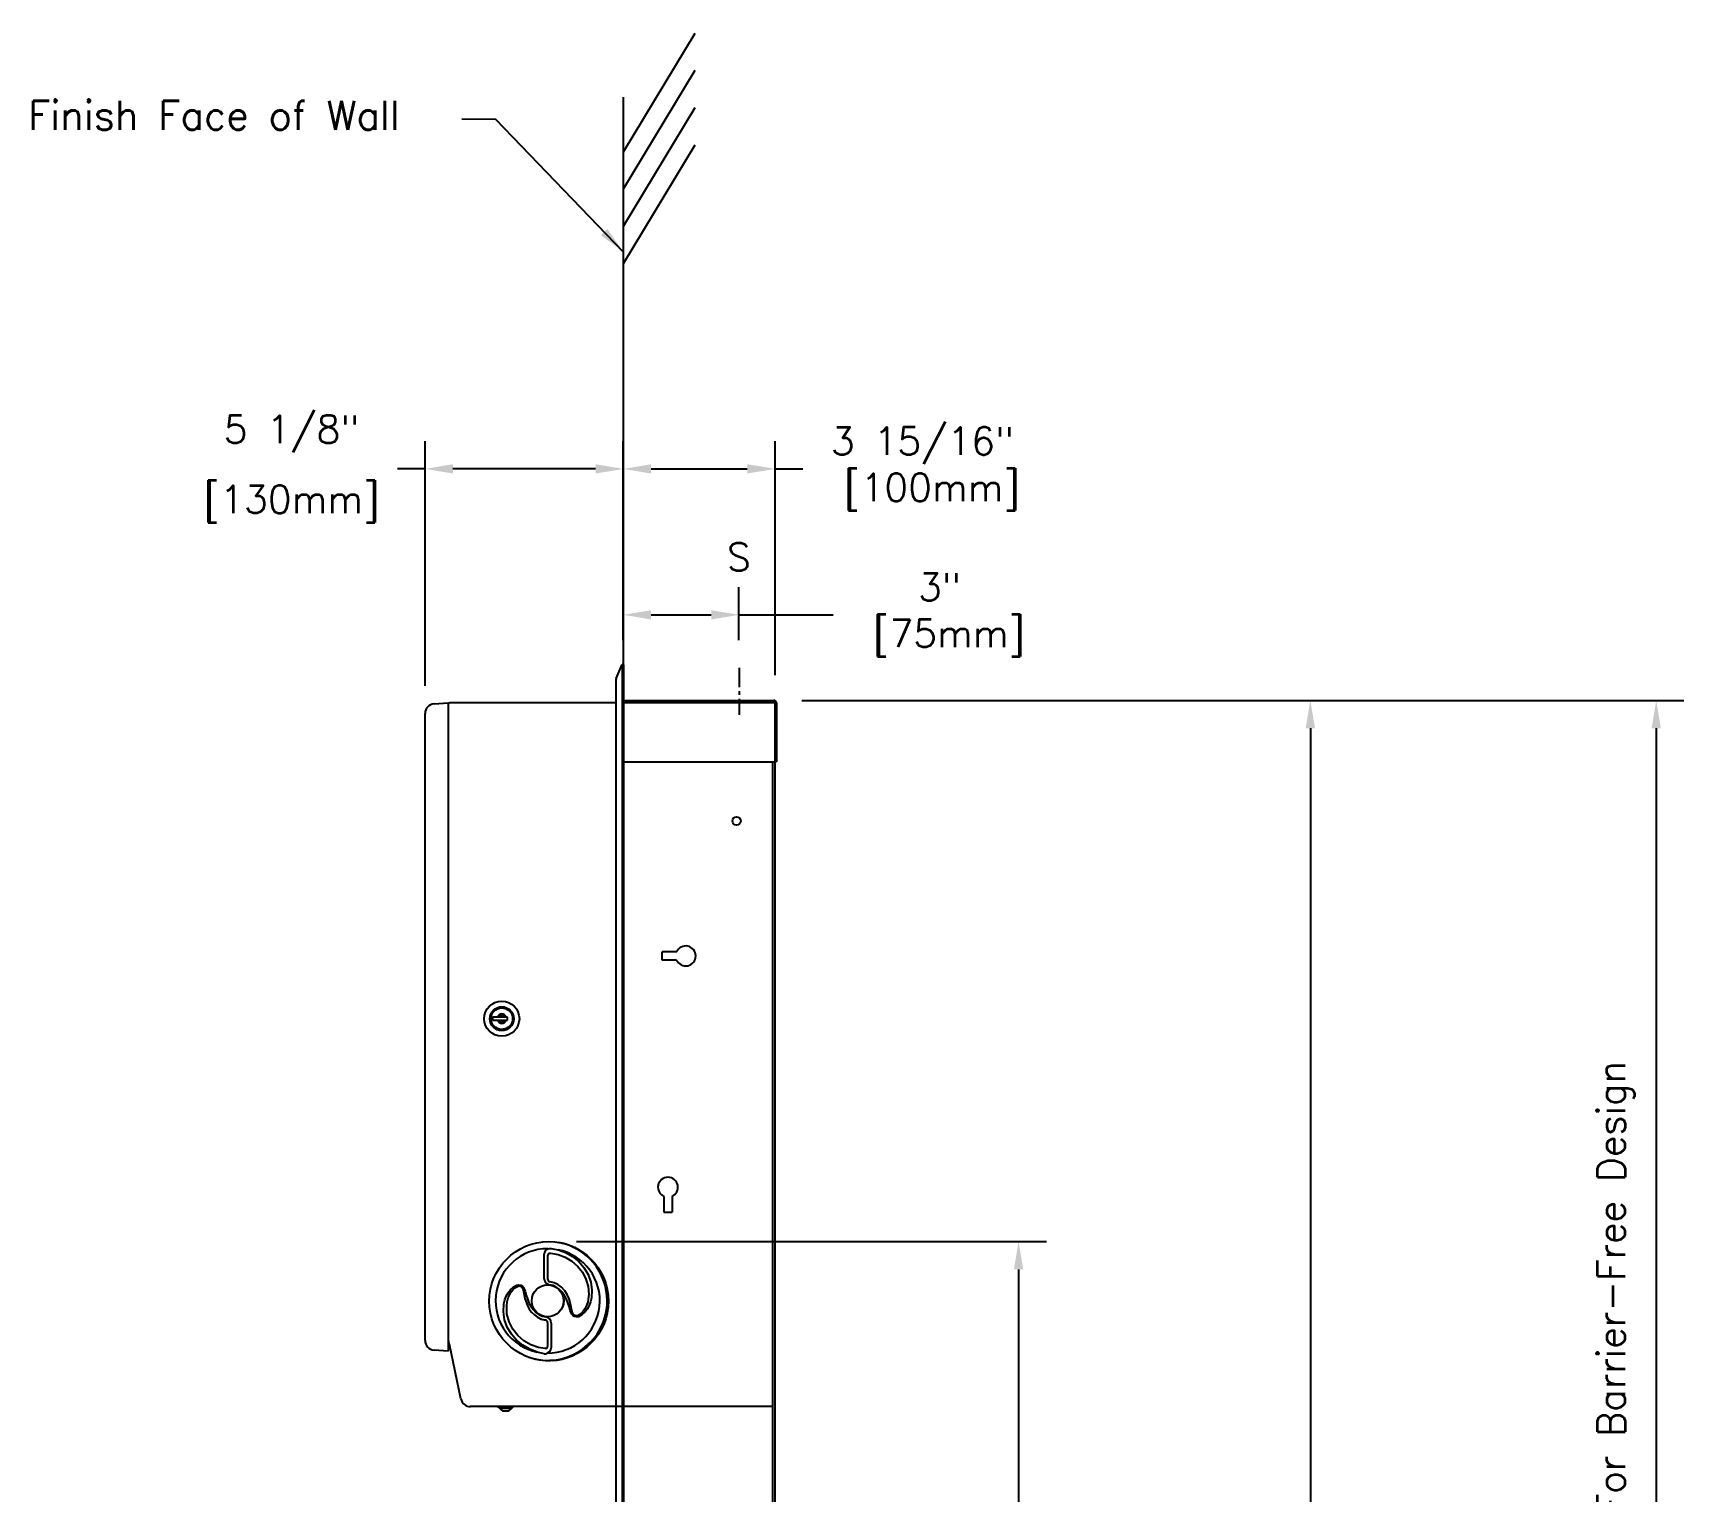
# Model space of a CAD drawing. Extents: x -16 to 69.2, y -29.7 to 56.4.
# Drawn here: x 25.26 to 68.08, y 18.55 to 56.38 of the extents above; entities that cross this region are included whole.
import ezdxf

# ---------------------------------------------------------------- set-up
doc = ezdxf.new("R2010")
doc.units = 0
doc.header["$MEASUREMENT"] = 0
doc.header["$PDSIZE"] = -1
doc.linetypes.add('CENTERX2', pattern=[0.8, 0.5, -0.1, 0.1, -0.1])
doc.layers.get('DEFPOINTS').update_dxf_attribs({"linetype": 'CONTINUOUS'})
doc.layers.add('OBJECT', color=4, linetype='CONTINUOUS')
doc.layers.add('OBJECT_DIM', color=1, linetype='CONTINUOUS')
doc.styles.get("Standard").update_dxf_attribs({"font": 'romans.shx'})
doc.dimstyles.get("Standard").update_dxf_attribs({"dimtxt": 0.72, "dimasz": 0.72, "dimexe": 0.72, "dimexo": 0.72, "dimgap": 0.36, "dimtad": 0, "dimtih": 1, "dimtoh": 1, "dimdec": 4, "dimzin": 0, "dimtxsty": 'STANDARD', "dimcen": 0.09, "dimazin": 3, "dimtfac": 1, "dimtdec": 4, "dimtofl": 0, "dimtmove": 0, "dimatfit": 3, "dimtolj": 1, "dimtzin": 0})

# ---------------------------------------------------------------- blocks, each defined once
blk = doc.blocks.new('*D8')
at = {"layer": 'DEFPOINTS', "color": 0, "linetype": 'CONTINUOUS'}
for p in [(44.507, 45.081), (40.572, 39.999), (44.507, 39.014)]:
    blk.add_point(p, dxfattribs=at)
at = {"layer": 'OBJECT_DIM', "color": 0, "linetype": 'CONTINUOUS'}
for p, q in [((40.572, 40.719), (40.572, 45.801)), ((44.507, 39.734), (44.507, 45.801)), ((41.292, 45.081), (43.787, 45.081)), ((44.507, 45.081), (45.227, 45.081))]:
    blk.add_line(p, q, dxfattribs=at)
for points in [[(41.292, 45.201), (41.292, 44.961), (40.572, 45.081)], [(43.787, 45.201), (43.787, 44.961), (44.507, 45.081)]]:
    blk.add_solid(points, dxfattribs=at)
at = {"layer": 'OBJECT_DIM', "color": 0, "linetype": 'CONTINUOUS', "insert": (48.329, 45.081), "char_height": 0.72, "attachment_point": 5}
blk.add_mtext('\\A1;3 15/16"\\P [100mm]', dxfattribs=at)
blk = doc.blocks.new('*D9')
at = {"layer": 'DEFPOINTS', "color": 0, "linetype": 'CONTINUOUS'}
for p in [(35.431, 45.081), (40.572, 39.918), (35.431, 38.737)]:
    blk.add_point(p, dxfattribs=at)
at = {"layer": 'OBJECT_DIM', "color": 0, "linetype": 'CONTINUOUS'}
for p, q in [((35.431, 39.457), (35.431, 45.801)), ((40.572, 40.638), (40.572, 45.801)), ((35.431, 45.081), (34.711, 45.081)), ((39.852, 45.081), (36.151, 45.081))]:
    blk.add_line(p, q, dxfattribs=at)
for points in [[(36.151, 45.201), (36.151, 44.961), (35.431, 45.081)], [(39.852, 45.201), (39.852, 44.961), (40.572, 45.081)]]:
    blk.add_solid(points, dxfattribs=at)
at = {"layer": 'OBJECT_DIM', "color": 0, "linetype": 'CONTINUOUS', "char_height": 0.72, "attachment_point": 5}
for s, insert in [('\\A1;5 1/8"', (31.968, 45.989)), ('\\A1;[130mm]', (31.968, 44.172))]:
    blk.add_mtext(s, dxfattribs=dict(at, insert=insert))
blk = doc.blocks.new('*D10')
at = {"layer": 'DEFPOINTS', "color": 0, "linetype": 'CONTINUOUS'}
for p in [(43.572, 41.295), (40.572, 39.999), (43.572, 39.918)]:
    blk.add_point(p, dxfattribs=at)
at = {"layer": 'OBJECT_DIM', "color": 0, "linetype": 'CONTINUOUS'}
for p, q in [((40.572, 40.719), (40.572, 42.015)), ((43.572, 40.638), (43.572, 42.015)), ((41.292, 41.295), (42.852, 41.295)), ((43.572, 41.295), (46.01, 41.295))]:
    blk.add_line(p, q, dxfattribs=at)
for points in [[(41.292, 41.415), (41.292, 41.175), (40.572, 41.295)], [(42.852, 41.415), (42.852, 41.175), (43.572, 41.295)]]:
    blk.add_solid(points, dxfattribs=at)
at = {"layer": 'OBJECT_DIM', "color": 0, "linetype": 'CONTINUOUS', "insert": (48.77, 41.295), "char_height": 0.72, "attachment_point": 5}
blk.add_mtext('\\A1;3"\\P [75mm]', dxfattribs=at)
blk = doc.blocks.new('*D11')
at = {"layer": 'DEFPOINTS', "color": 0, "linetype": 'CONTINUOUS'}
for p in [(44.48, 39.076), (44.48, -15.055), (58.39, -15.055)]:
    blk.add_point(p, dxfattribs=at)
at = {"layer": 'OBJECT_DIM', "color": 0, "linetype": 'CONTINUOUS'}
for p, q in [((45.2, 39.076), (59.11, 39.076)), ((58.39, 38.356), (58.39, 12.771)), ((58.39, -14.335), (58.39, 9.617)), ((45.2, -15.055), (59.11, -15.055))]:
    blk.add_line(p, q, dxfattribs=at)
for points in [[(58.27, 38.356), (58.51, 38.356), (58.39, 39.076)], [(58.27, -14.335), (58.51, -14.335), (58.39, -15.055)]]:
    blk.add_solid(points, dxfattribs=at)
at = {"layer": 'OBJECT_DIM', "color": 0, "linetype": 'CONTINUOUS', "insert": (58.39, 11.194), "char_height": 0.72, "attachment_point": 5}
blk.add_mtext('\\A1;54 1/8"\\P [1375mm]', dxfattribs=at)

msp = doc.modelspace()

# ---------------------------------------------------------------- linework, layer by layer
at = {"layer": 'OBJECT', "linetype": 'CONTINUOUS'}
for p, q in [((40.38966, 39.64833), (40.54276, 40.01119)), ((40.54276, 39.92769), (40.54276, 40.01119)), ((40.54276, 40.01119), (40.54276, 40.01119)), ((40.57225, 39.99927), (40.54276, 40.01119)), ((40.54276, 40.01119), (40.54276, 40.01119)), ((40.54276, 39.92769), (40.54278, 39.91794)), ((40.54278, 39.91794), (40.54276, 39.91462)), ((40.54276, 39.91462), (40.54276, -15.89423)), ((40.57225, 39.99927), (40.57225, 39.91794)), ((40.57225, 39.91794), (40.57225, -15.89756)), ((40.38475, 39.55126), (40.38475, 39.62406)), ((40.38475, -15.53087), (40.38475, 39.55126)), ((35.66306, 38.986), (36.0305, 39.01169)), ((36.0305, 39.01169), (36.0305, 38.7623)), ((40.38475, 39.01169), (36.0705, 39.01169)), ((40.57225, 39.07569), (44.47975, 39.07569)), ((44.50655, 39.01369), (40.57225, 39.01369)), ((44.50655, 37.48569), (44.50655, 39.01369)), ((44.50655, 39.01369), (44.50655, 39.01369)), ((44.50975, 39.01369), (44.50975, 37.48569)), ((44.54175, 39.01369), (44.50975, 39.01369)), ((44.54175, 39.01369), (44.54175, 37.48569)), ((35.4305, 22.47678), (35.4305, 38.73661)), ((36.0305, 38.7623), (36.0305, 22.45108)), ((44.50975, 38.07419), (44.50655, 38.07419)), ((40.57225, 37.48569), (44.50655, 37.48569)), ((44.44875, -13.46531), (44.44875, 37.48569)), ((44.54175, 37.48569), (44.50975, 37.48569)), ((44.50975, -13.46529), (44.50975, 37.48567)), ((41.57732, 32.34369), (41.57732, 32.55369)), ((41.9519, 32.55369), (41.57732, 32.55369)), ((41.93893, 32.55369), (41.9519, 32.55369)), ((41.9519, 32.34369), (41.57732, 32.34369)), ((41.9519, 32.34369), (41.93893, 32.34369)), ((37.1805, 30.86269), (37.1805, 30.78069)), ((37.30459, 30.86269), (37.1805, 30.86269)), ((37.34317, 30.86269), (37.30459, 30.86269)), ((37.49784, 30.86269), (37.34317, 30.86269)), ((37.53642, 30.86269), (37.49784, 30.86269)), ((37.5705, 30.86269), (37.53642, 30.86269)), ((37.5705, 30.78069), (37.5705, 30.86269)), ((37.1805, 30.78069), (37.30459, 30.78069)), ((37.30459, 30.78069), (37.34317, 30.78069)), ((37.34317, 30.78069), (37.49784, 30.78069)), ((37.49784, 30.78069), (37.53642, 30.78069)), ((37.53642, 30.78069), (37.5705, 30.78069)), ((41.62475, 26.21083), (41.62475, 26.21083)), ((41.62475, 26.21083), (41.62475, 25.80227)), ((41.83475, 26.21083), (41.83475, 26.21083)), ((41.83475, 26.21083), (41.83475, 25.80227)), ((41.62475, 25.80227), (41.83475, 25.80227)), ((38.61015, 24.85151), (38.62273, 24.85643)), ((38.61174, 24.06285), (38.61174, 24.06285)), ((38.64857, 24.00392), (38.66917, 23.99808)), ((38.66917, 23.99808), (38.66917, 23.99808)), ((38.61015, 23.93423), (38.66066, 23.91992)), ((38.55113, 23.00874), (38.54945, 23.00705)), ((38.60856, 22.94396), (38.60712, 22.94267)), ((36.0305, 22.45108), (36.0305, 22.20169)), ((36.04269, 22.46124), (36.03888, 22.47919)), ((36.04425, 22.45392), (36.04269, 22.46124)), ((36.05747, 22.3917), (36.04425, 22.45392)), ((36.05968, 22.38132), (36.05747, 22.3917)), ((36.36185, 20.95972), (36.05968, 22.38132)), ((38.53541, 22.26447), (38.37083, 22.29382)), ((36.0305, 22.20169), (35.66306, 22.22739)), ((38.52134, 22.12781), (38.34079, 22.17741)), ((44.44875, 20.76169), (36.60639, 20.76169)), ((37.32504, 20.75518), (37.32636, 20.7597)), ((37.34904, 20.75518), (37.32504, 20.75518)), ((37.32504, 20.75518), (37.32587, 20.73356)), ((37.36054, 20.73869), (37.32587, 20.73356)), ((37.32636, 20.7597), (37.32738, 20.76165)), ((37.32636, 20.7597), (37.35007, 20.7597)), ((37.3279, 20.76169), (37.3279, 20.76169)), ((37.34676, 20.74521), (37.35052, 20.76169)), ((37.34676, 20.74521), (37.36054, 20.73869)), ((37.35936, 20.76169), (37.36054, 20.73869)), ((37.36054, 20.76169), (37.36054, 20.73869)), ((37.36054, 20.73869), (37.3618, 20.72369)), ((37.36054, 20.73869), (37.37937, 20.73869)), ((37.36054, 20.73869), (37.36054, 20.73869)), ((37.3618, 20.72369), (37.6738, 20.72369)), ((37.3618, 20.72369), (37.61571, 20.72369)), ((37.38535, 20.7597), (37.37937, 20.76165)), ((37.37937, 20.76165), (37.37937, 20.73869)), ((37.38041, 20.73809), (37.38535, 20.7597)), ((37.38822, 20.73356), (37.38041, 20.73809)), ((37.39316, 20.75518), (37.38535, 20.7597)), ((37.42953, 20.7597), (37.38535, 20.7597)), ((37.39316, 20.75518), (37.38822, 20.73356)), ((37.4182, 20.73869), (37.38822, 20.73356)), ((37.43734, 20.75518), (37.39316, 20.75518)), ((37.4771, 20.73869), (37.4182, 20.73869)), ((37.42355, 20.76165), (37.42953, 20.7597)), ((37.42953, 20.7597), (37.43734, 20.75518)), ((37.43734, 20.75518), (37.43357, 20.73869)), ((37.4358, 20.65169), (37.56927, 20.65169)), ((37.46079, 20.74521), (37.46676, 20.76169)), ((37.46079, 20.74521), (37.4771, 20.73869)), ((37.48076, 20.76169), (37.4771, 20.73869)), ((37.4771, 20.73869), (37.48263, 20.73869)), ((37.48263, 20.76169), (37.48263, 20.73869)), ((37.48263, 20.73869), (37.51246, 20.73869)), ((37.51246, 20.76165), (37.51246, 20.73869)), ((37.52192, 20.7597), (37.51246, 20.76165)), ((37.5141, 20.73809), (37.52192, 20.7597)), ((37.52647, 20.73356), (37.5141, 20.73809)), ((37.51851, 20.76165), (37.52798, 20.7597)), ((37.53429, 20.75518), (37.52192, 20.7597)), ((37.52192, 20.7597), (37.52798, 20.7597)), ((37.53429, 20.75518), (37.52647, 20.73356)), ((37.53468, 20.73869), (37.52647, 20.73356)), ((37.52798, 20.7597), (37.54035, 20.75518)), ((37.54035, 20.75518), (37.53429, 20.75518)), ((37.54035, 20.75518), (37.53468, 20.73869)), ((37.60506, 20.73869), (37.53468, 20.73869)), ((37.56927, 20.65169), (37.5998, 20.65169)), ((37.5726, 20.74521), (37.57727, 20.76169)), ((37.5726, 20.74521), (37.60506, 20.73869)), ((37.58229, 20.74068), (37.5726, 20.74521)), ((37.58229, 20.74068), (37.6179, 20.74068)), ((37.59107, 20.73869), (37.59107, 20.73869)), ((37.60506, 20.73869), (37.61289, 20.76169)), ((37.60506, 20.73869), (37.6179, 20.74068)), ((37.62669, 20.73869), (37.60506, 20.73869)), ((37.61571, 20.72369), (37.6738, 20.72369)), ((37.62386, 20.76169), (37.6179, 20.74068)), ((37.62669, 20.76169), (37.62669, 20.73869)), ((37.62669, 20.73869), (37.62696, 20.73869)), ((37.62687, 20.76169), (37.62696, 20.73869)), ((37.62696, 20.73869), (37.62696, 20.76169)), ((37.62696, 20.73869), (37.64867, 20.73869)), ((37.62696, 20.73869), (37.62696, 20.73869)), ((37.62696, 20.73869), (37.64996, 20.73809)), ((37.63665, 20.73356), (37.66145, 20.73869)), ((37.64867, 20.76165), (37.64867, 20.73869)), ((37.65609, 20.7597), (37.64867, 20.76165)), ((37.64996, 20.73809), (37.65609, 20.7597)), ((37.66145, 20.73869), (37.64996, 20.73809)), ((37.66577, 20.75518), (37.65609, 20.7597)), ((37.66577, 20.75518), (37.66145, 20.73869)), ((37.67094, 20.73869), (37.66145, 20.73869)), ((37.66145, 20.73869), (37.70503, 20.73869)), ((37.70503, 20.73869), (37.66145, 20.73869)), ((37.6738, 20.72369), (37.67094, 20.73869)), ((37.70503, 20.73869), (37.67094, 20.73869)), ((37.67094, 20.73869), (37.70841, 20.73809)), ((37.67094, 20.73869), (37.67094, 20.73869)), ((37.67094, 20.73869), (37.70841, 20.73809)), ((37.70503, 20.73869), (37.70332, 20.76169)), ((37.70483, 20.76169), (37.70503, 20.73869)), ((37.70503, 20.76169), (37.70503, 20.73869)), ((37.70503, 20.73869), (37.70503, 20.73869)), ((37.70503, 20.73869), (37.70503, 20.73869)), ((37.70503, 20.73869), (37.70823, 20.73869)), ((37.70823, 20.76165), (37.70823, 20.73869)), ((37.70924, 20.7597), (37.70823, 20.76165)), ((37.70841, 20.73809), (37.70924, 20.7597)), ((37.71057, 20.75518), (37.70841, 20.73809)), ((37.70841, 20.73809), (37.70841, 20.73809)), ((37.71057, 20.75518), (37.70924, 20.7597))]:
    msp.add_line(p, q, dxfattribs=at)
at = {"layer": 'OBJECT', "linetype": 'CENTERX2'}
msp.add_line((43.57225, 39.91794), (43.57225, 38.70182), dxfattribs=at)
at = {"layer": 'OBJECT', "linetype": 'CONTINUOUS', "flags": 128}
for points in [[(44.50975, 39.01369), (44.50747, 39.02517), (44.50097, 39.03491), (44.50039, 39.03529)], [(38.61015, 24.85649), (38.61644, 24.85648), (38.62273, 24.85643)], [(38.62273, 24.85643), (38.66006, 24.86232), (38.69728, 24.85974)], [(38.6973, 24.85973), (38.7889, 24.84799), (38.87953, 24.8294)], [(38.51929, 24.07815), (38.51933, 24.4024), (38.51938, 24.71764)], [(38.61174, 24.06285), (38.61177, 24.37847), (38.61182, 24.68534)], [(38.64899, 24.73785), (38.66649, 24.74255), (38.68482, 24.74261)], [(38.68485, 24.74263), (38.87963, 24.70484), (39.06524, 24.63409), (39.23594, 24.53199), (39.38602, 24.40111), (39.51006, 24.24498), (39.6029, 24.06817), (39.65971, 23.87649), (39.67612, 23.67705), (39.64801, 23.47892), (39.61601, 23.38413), (39.5713, 23.29502), (39.51323, 23.21496), (39.44117, 23.15015), (39.40002, 23.12743), (39.35655, 23.11566), (39.33488, 23.11568), (39.31427, 23.12055), (39.29571, 23.13065), (39.27986, 23.14541), (39.25657, 23.18505), (39.22696, 23.30072), (39.20246, 23.42735), (39.16567, 23.55661), (39.11809, 23.66494), (39.05312, 23.76637), (38.9705, 23.85609), (38.87198, 23.92944)], [(38.87953, 24.8294), (39.07495, 24.75863), (39.25582, 24.65616), (39.41655, 24.52444), (39.5519, 24.36684), (39.65684, 24.18765), (39.72671, 23.99226), (39.75726, 23.78717), (39.74461, 23.58045), (39.72093, 23.47958), (39.68505, 23.38248), (39.63645, 23.29125), (39.57447, 23.20878), (39.49827, 23.13978), (39.40728, 23.09383), (39.3572, 23.08589), (39.30755, 23.09403), (39.26487, 23.12058), (39.23337, 23.16038), (39.19394, 23.25511), (39.16566, 23.35467), (39.13571, 23.45401), (39.098, 23.5508), (39.04946, 23.64269), (38.98871, 23.72704), (38.91571, 23.80106), (38.83153, 23.86208)], [(38.87198, 23.92944), (38.7752, 23.97544), (38.67084, 23.99977)], [(38.34077, 22.17741), (38.1453, 22.24823), (37.96447, 22.35067), (37.80373, 22.48238), (37.66838, 22.64), (37.56346, 22.81916), (37.49359, 23.01453), (37.46303, 23.21958), (37.47568, 23.42633), (37.49935, 23.52719), (37.53522, 23.62428), (37.58382, 23.71553), (37.6458, 23.798), (37.722, 23.86702), (37.81307, 23.91304), (37.86307, 23.92093), (37.91272, 23.91279), (37.9554, 23.88626), (37.98692, 23.84647), (38.02637, 23.75176), (38.05463, 23.65218), (38.08458, 23.55283), (38.12228, 23.45604), (38.17082, 23.36415), (38.23158, 23.27979), (38.3046, 23.20578), (38.38877, 23.14474)], [(38.37081, 22.29382), (38.17312, 22.36418), (37.99148, 22.4697), (37.83255, 22.60752), (37.70277, 22.77344), (37.60821, 22.96199), (37.55447, 23.16624), (37.54669, 23.37751), (37.56153, 23.48234), (37.58965, 23.58432)], [(37.58965, 23.58432), (37.66311, 23.73415), (37.7139, 23.79945), (37.77458, 23.85353), (37.84456, 23.88771), (37.88109, 23.89152), (37.89871, 23.88863), (37.91514, 23.88212), (37.94257, 23.85884), (37.96209, 23.82559), (37.98579, 23.74486), (38.02133, 23.56423), (38.08352, 23.37955), (38.13151, 23.29149), (38.19202, 23.2099), (38.26475, 23.13766), (38.34832, 23.07738)], [(38.83153, 23.86208), (38.74923, 23.90027), (38.66066, 23.91992)], [(38.38877, 23.14474), (38.46958, 23.10707), (38.55964, 23.0869)], [(38.34832, 23.07738), (38.4451, 23.03138), (38.54945, 23.00705)], [(38.34832, 23.07738), (38.44597, 23.03206), (38.55113, 23.00874)], [(38.60712, 22.94267), (38.60601, 22.95442), (38.60279, 22.96577), (38.59758, 22.97636), (38.59053, 22.98583), (38.58189, 22.99387), (38.57194, 23.00021), (38.56101, 23.00466), (38.54945, 23.00705)], [(38.70101, 22.92866), (38.70097, 22.60442), (38.70092, 22.28917)], [(38.56616, 22.26706), (38.55102, 22.26414), (38.53543, 22.26449)], [(37.38041, 20.73809), (37.38015, 20.73823), (37.37989, 20.73835), (37.37962, 20.73846), (37.37935, 20.73854), (37.37908, 20.73861), (37.37881, 20.73866), (37.37854, 20.73868), (37.37826, 20.73869)], [(37.5141, 20.73809), (37.51369, 20.73823), (37.51328, 20.73835), (37.51285, 20.73846), (37.51243, 20.73854), (37.512, 20.73861), (37.51157, 20.73866), (37.51114, 20.73868), (37.5107, 20.73869)], [(37.59107, 20.73869), (37.58995, 20.73872), (37.58883, 20.73882), (37.58772, 20.73898), (37.58661, 20.73919), (37.58551, 20.73948), (37.58442, 20.73982), (37.58335, 20.74022), (37.58229, 20.74068)], [(37.6179, 20.74068), (37.61896, 20.74022), (37.62004, 20.73982), (37.62113, 20.73948), (37.62223, 20.73919), (37.62334, 20.73898), (37.62445, 20.73882), (37.62557, 20.73872), (37.62669, 20.73869)], [(37.64996, 20.73809), (37.64964, 20.73823), (37.64931, 20.73835), (37.64899, 20.73846), (37.64865, 20.73854), (37.64832, 20.73861), (37.64798, 20.73866), (37.64764, 20.73868), (37.6473, 20.73869)], [(37.70841, 20.73809), (37.70836, 20.73823), (37.70832, 20.73835), (37.70827, 20.73846), (37.70823, 20.73854), (37.70818, 20.73861), (37.70813, 20.73866), (37.70809, 20.73868), (37.70804, 20.73869)]]:
    msp.add_lwpolyline(points, dxfattribs=at)
at = {"layer": 'OBJECT', "linetype": 'CONTINUOUS'}
for centre, radius in [((43.50975, 35.94919), 0.10938), ((37.4205, 30.82169), 0.455), ((37.4205, 30.82169), 0.4548), ((37.4205, 30.82169), 0.31), ((37.4205, 30.82169), 0.28), ((38.63975, 23.49569), 1.545), ((38.61015, 23.50341), 0.41479), ((38.61015, 23.50341), 0.41439)]:
    msp.add_circle(centre, radius, dxfattribs=at)
for centre, radius, start, end in [((41.20253, 39.96944), 0.66109, 176.379398, 183.620602), ((40.44725, 39.62406), 0.0625, 157.151267, 180), ((35.6805, 38.73661), 0.25, 94, 180), ((36.0705, 38.97169), 0.04, 138.590371, 179.98974), ((36.0705, 38.97169), 0.04, 90, 138.590367), ((44.36728, 38.99029), 0.14122, 9.541002, 37.212602), ((44.47975, 39.01369), 0.062, 0, 90), ((42.18975, 32.44869), 0.26, 203.818841, 156.181159), ((37.4205, 30.82169), 0.12296, 19.478581, 160.521419), ((37.4205, 30.82169), 0.08753, 27.930787, 152.069213), ((37.4205, 30.82169), 0.12296, 199.478581, 340.521419), ((37.4205, 30.82169), 0.08753, 207.930787, 332.069213), ((41.72975, 26.44869), 0.26, 293.818841, 246.181159), ((38.61015, 23.50341), 1.35308, 90, 258.51633), ((38.66671, 24.71545), 0.14734, 112.573264, 179.15546), ((38.61015, 23.50341), 1.5513, 267.829528, 62.957499), ((38.61015, 23.50341), 1.54263, 0, 79.262376), ((38.61015, 23.50341), 1.35308, 269.467326, 78.516329), ((38.66983, 24.68368), 0.05803, 111.043393, 178.355175), ((38.61015, 23.50341), 1.555, 275.005848, 55.781179), ((38.61015, 23.50341), 1.555, 284.61245, 55.781182), ((38.67837, 24.07794), 0.15908, 179.922735, 244.605035), ((38.6765, 24.06236), 0.06476, 179.558049, 244.455046), ((38.61015, 23.50341), 1.54263, 251.524635, 0), ((38.54397, 22.94454), 0.06459, 359.482166, 83.639), ((38.5421, 22.92897), 0.15891, 359.89027, 83.663926), ((48.07014, 22.65273), 9.46746, 178.24506, 182.005067), ((35.6805, 22.47678), 0.25, 180, 266), ((38.54982, 22.32343), 0.05869, 286.170473, 358.087321), ((38.55245, 22.29185), 0.14849, 287.688351, 358.97358), ((38.53629, 22.21745), 0.09084, 260.543572, 312.415067), ((39.02515, 21.91162), 0.09, 104.61245, 121.791126), ((36.60639, 21.01169), 0.25, 192, 270), ((37.5178, 20.81), 0.17828, 208.953156, 242.616493), ((37.5178, 20.81), 0.17828, 297.383507, 331.046844)]:
    msp.add_arc(centre, radius, start, end, dxfattribs=at)
at = {"layer": 'OBJECT_DIM', "linetype": 'CONTINUOUS'}
for p, q in [((40.57225, 53.3066), (42.43575, 56.38423)), ((40.57225, 52.34125), (42.43575, 55.41888)), ((40.57225, 39.91794), (40.57225, 54.72052)), ((40.57225, 51.37591), (42.43575, 54.45354)), ((40.57225, 50.41056), (42.43575, 53.48819)), ((45.19975, 39.07569), (68.08038, 39.07569)), ((67.36038, 38.35569), (67.36038, -13.28716)), ((39.35975, 25.04069), (51.54319, 25.04069)), ((50.82319, 24.32069), (50.82319, -13.46531))]:
    msp.add_line(p, q, dxfattribs=at)
for points in [[(67.24038, 38.35569), (67.48038, 38.35569), (67.36038, 39.07569)], [(50.70319, 24.32069), (50.94319, 24.32069), (50.82319, 25.04069)]]:
    msp.add_solid(points, dxfattribs=at)

# ---------------------------------------------------------------- texts
at = {"layer": 'OBJECT_DIM', "linetype": 'CONTINUOUS', "insert": (25.13373, 54.62644), "char_height": 0.75, "width": 12.1652174, "attachment_point": 1}
msp.add_mtext('Finish Face of Wall', dxfattribs=at)
at = {"layer": 'OBJECT_DIM', "linetype": 'CONTINUOUS', "insert": (43.56921, 42.79321), "char_height": 0.72, "attachment_point": 5}
msp.add_mtext('S', dxfattribs=at)
at = {"layer": 'OBJECT_DIM', "linetype": 'CONTINUOUS', "insert": (66.31538, 13.54916), "char_height": 0.72, "attachment_point": 5, "rotation": 90}
msp.add_mtext('Recommended Nounting Height Off Floor For Barrier-Free Design', dxfattribs=at)

# ---------------------------------------------------------------- dimensions: what is measured, and where the dimension line sits
at = {"layer": 'OBJECT_DIM', "linetype": 'CONTINUOUS'}
dim = msp.add_linear_dim(base=(35.4305032837, 45.0806706914), p1=(40.572253284, 39.9179434243), p2=(35.4305032837, 38.7366085613), dimstyle='STANDARD', override={"dimpost": '"\\X'}, dxfattribs=at)
dim.commit()
dim.dimension.update_dxf_attribs({"geometry": '*D9', "text_midpoint": (31.9676461409, 45.0806706914)})
for base, p2, picture, middle in [((44.50655, 45.08067), (44.50655, 39.01369), '*D8', (48.32941, 45.08067)), ((43.57225, 41.29507), (43.57225, 39.91794), '*D10', (48.76967, 41.29507))]:
    dim = msp.add_linear_dim(base=base, p1=(40.57225, 39.99927), p2=p2, dimstyle='STANDARD', override={"dimpost": '"\\X'}, dxfattribs=at)
    dim.commit()
    dim.dimension.update_dxf_attribs({"geometry": picture, "text_midpoint": middle, "dimtype": 160})
dim = msp.add_linear_dim(base=(58.39039, -15.05531), p1=(44.47975, 39.07569), p2=(44.47975, -15.05531), angle=90, dimstyle='STANDARD', override={"dimpost": '"\\X'}, dxfattribs=at)
dim.commit()
dim.dimension.update_dxf_attribs({"geometry": '*D11', "text_midpoint": (58.39039, 11.19375), "dimtype": 160})

# ---------------------------------------------------------------- leaders
msp.add_leader([(40.57225, 50.70435), (37.26795, 54.14002), (36.38368, 54.14601)], dimstyle='STANDARD', override={"dimgap": 0.36, "dimtad": 0}, dxfattribs=at)

doc.saveas('drawing.dxf')
